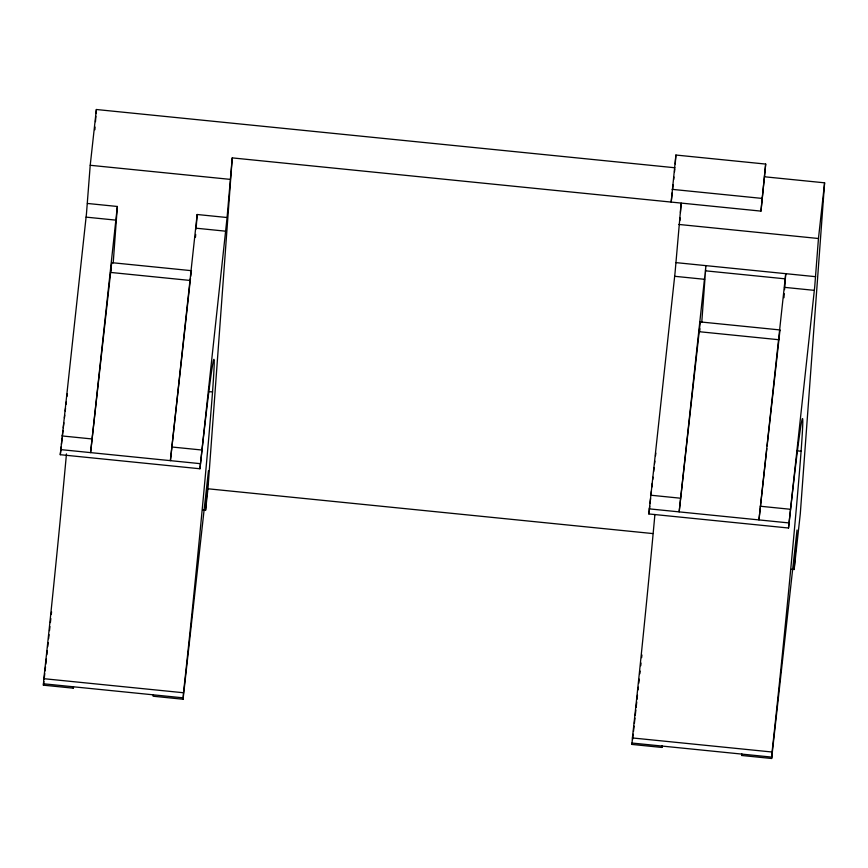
<?xml version="1.0" encoding="UTF-8"?>
<svg xmlns="http://www.w3.org/2000/svg" width="868" height="868" viewBox="0 0 868 868"><rect width="100%" height="100%" fill="white"/><g stroke="black" fill="none" stroke-linecap="round" stroke-linejoin="round"><path stroke-width="1.3" d="M73.541 686.913L73.324 688.183L43.4 685.178L43.834 678.689A220.602 3.526 -84.3 0 0 66.456 453.91M73.324 688.183L73.389 686.794M153.191 694.823L153.137 696.223L183.061 699.239L208.461 470.76L205.586 510.232L202.895 509.961M183.061 699.239L183.495 692.751A220.602 3.526 -84.3 0 0 212.53 391.978L208.504 391.576M662.11 746.165L661.893 747.446L631.969 744.429L632.403 737.952A220.602 3.526 -84.3 0 0 654.906 514.485M661.893 747.446L661.958 746.046M791.464 569.224L794.155 569.495L797.03 530.023L771.63 758.491L741.706 755.485L741.76 754.086M771.63 758.491L772.064 752.014A220.602 3.526 -84.3 0 0 801.099 451.241L797.074 450.839M212.53 391.978A220.602 3.526 -84.3 0 0 199.944 468.763L60.283 454.702L86.485 213.463L90.218 165.278L96.37 109.509L674.968 167.763M94.883 129.766L95.079 127.064M95.48 121.661L95.871 116.258M96.077 113.556L96.37 109.509M111.202 270.827L111.397 268.136M113.209 262.863L117.343 206.476L87.418 203.459M195.484 237.148L195.691 234.447M196.081 229.043L197.155 214.504L227.08 217.521L199.944 468.763M227.08 217.521L232.244 157.889L760.965 211.119L765.685 164.074L675.901 155.036L671.181 202.081L672.201 192.837M205.586 510.232L207.951 488.782L232.244 157.889M801.099 451.241A220.602 3.526 -84.3 0 0 788.513 528.015L648.852 513.954L675.065 272.628L681.152 203.09L680.458 212.541M675.239 163.944L675.901 155.036M679.861 220.646L680.067 217.944M699.673 331.435L699.868 328.744M701.778 322.126L705.923 265.641L679.156 511.881L700.281 321.919L780.093 329.949M760.965 211.119L765.685 164.074M784.553 289.641L785.735 273.67L758.957 519.91L766.813 448.647M783.956 297.735L784.26 293.688M788.513 528.015L814.726 286.69L818.459 238.505L824.6 182.822L764.741 176.801M824.6 182.822L800.296 513.726L794.155 569.495M117.343 206.476L90.587 452.619L111.712 262.657L191.524 270.686M197.155 214.504L170.388 460.658L190.483 278.411M44.181 678.95L44.767 673.579M45.071 670.888L45.516 666.863M45.809 664.183L46.405 658.812M46.839 654.787L47.284 650.75M47.729 646.725L48.174 642.7M48.619 638.674L49.064 634.649M49.509 630.624L49.953 626.598M50.398 622.562L50.843 618.537M51.288 614.511L51.581 611.832M672.635 188.877L673.069 184.917M673.655 179.643L673.948 176.996M674.523 171.723L674.816 169.076M632.598 739.547L633.195 734.176M633.488 731.496L634.085 726.125M634.378 723.435L634.975 718.075M635.267 715.384L635.853 710.013M636.157 707.333L636.743 701.962M637.036 699.283L637.481 695.246M638.078 689.876L638.371 687.196M638.815 683.17L639.26 679.145M639.857 673.774L640.15 671.083M640.736 665.723L641.04 663.033M641.626 657.662L641.929 654.982M767.117 445.957L779.941 330.567M43.888 681.489L43.4 685.178M190.721 276.371L191.372 271.304M631.969 744.429L632.175 743.16M741.706 755.485L741.912 754.205M672.114 189.354L761.898 198.392M90.218 165.278L229.879 179.34M678.798 224.443L818.459 238.505M675.998 262.624L815.66 276.686M705.543 270.827L785.345 278.856M674.675 276.295L704.61 279.312M784.412 287.341L814.336 290.357M86.095 217.13L116.03 220.147M195.832 228.175L225.756 231.192M110.453 272.422L190.255 280.462M699.022 331.684L778.824 339.724M61.975 435.931L91.9 438.948M171.712 446.987L201.636 449.993M650.544 495.194L680.469 498.21M760.281 506.239L790.205 509.256M60.651 449.602L200.313 463.664M649.231 508.865L788.882 522.927M207.951 488.782L652.812 533.57M43.834 678.689L183.495 692.751M632.403 737.952L772.064 752.014M43.465 683.778L183.115 697.839M632.034 743.041L771.695 757.102M700.281 321.919L700.292 322.657M111.712 262.657L111.722 263.395M60.283 454.702A220.602 3.526 -84.3 0 1 61.151 446.89M61.433 444.329A220.602 3.526 -84.3 0 1 62.138 438.047M62.409 435.573A220.602 3.526 -84.3 0 1 63.006 430.376M63.288 427.815A220.602 3.526 -84.3 0 1 63.863 422.792M64.427 417.899A220.602 3.526 -84.3 0 1 64.753 415.11M65.23 410.998A220.602 3.526 -84.3 0 1 65.545 408.318M66.011 404.39A220.602 3.526 -84.3 0 1 66.315 401.841M66.955 396.448A220.602 3.526 -84.3 0 1 67.27 393.833M648.852 513.954A220.602 3.526 -84.3 0 1 649.72 506.152M650.002 503.592A220.602 3.526 -84.3 0 1 650.566 498.547M650.978 494.836A220.602 3.526 -84.3 0 1 651.423 490.919M651.857 487.078A220.602 3.526 -84.3 0 1 652.291 483.292M652.714 479.581A220.602 3.526 -84.3 0 1 652.996 477.161M653.647 471.617A220.602 3.526 -84.3 0 1 654.114 467.581M654.58 463.653A220.602 3.526 -84.3 0 1 654.884 461.103M655.524 455.711A220.602 3.526 -84.3 0 1 655.839 453.096"/></g></svg>
